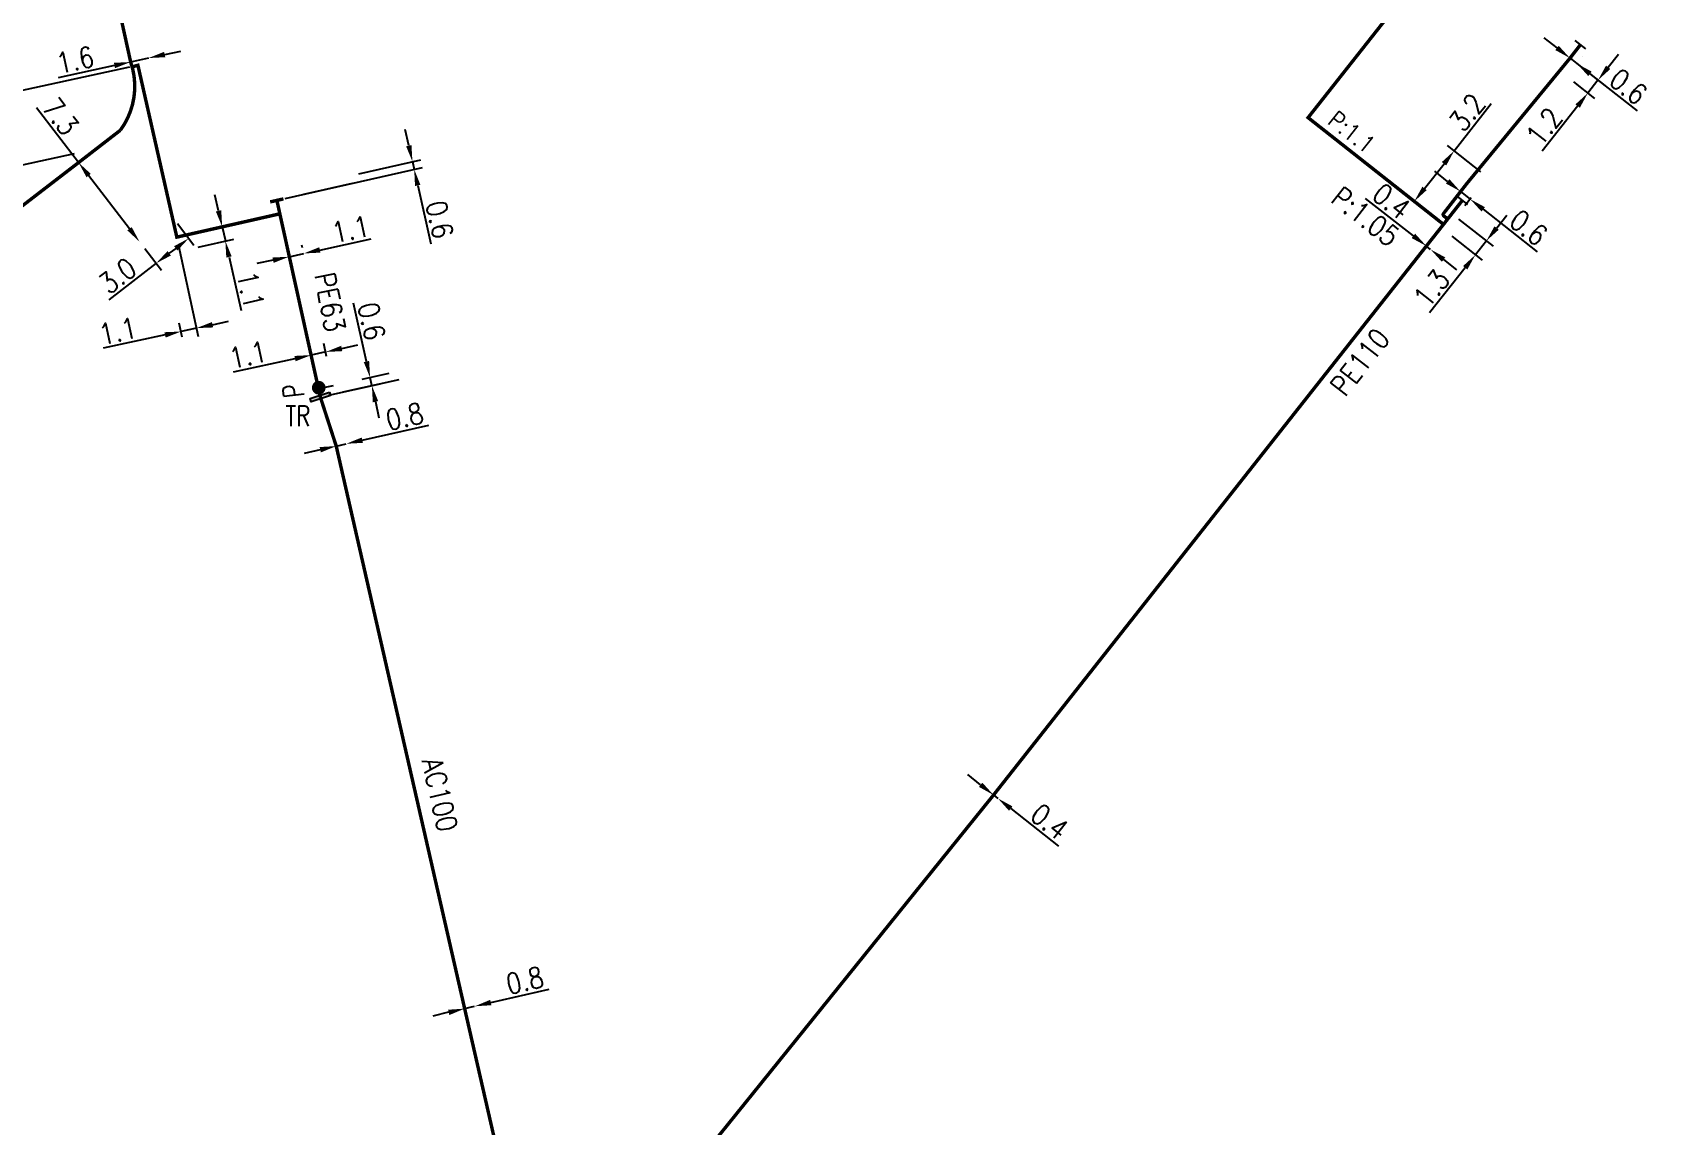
# Model space of a CAD drawing. Header units: millimetres. Extents: x 107995 to 109002, y 120994 to 122000.
# Drawn here: x 108642.6 to 108762.3, y 121524.8 to 121604.5 of the extents above; entities that cross this region are included whole.
import ezdxf
from ezdxf.enums import TextEntityAlignment as Align

# ---------------------------------------------------------------- set-up
doc = ezdxf.new("R2010")
doc.units = ezdxf.units.MM
doc.header["$PDMODE"] = 34
doc.linetypes.add('L_25_AP', pattern=[2000, 1000, 1000])
doc.linetypes.add('L_25_PE', pattern=[2000, 1000, 1000])
doc.layers.get('0').update_dxf_attribs({"linetype": 'CONTINUOUS'})
doc.layers.get('DEFPOINTS').update_dxf_attribs({"linetype": 'CONTINUOUS'})
for name, color, linetype in [('L_150', 1, 'CONTINUOUS'), ('L_300', 7, 'CONTINUOUS'), ('L_340', 7, 'CONTINUOUS')]:
    doc.layers.add(name, color=color, linetype=linetype)
doc.styles.add('G_ROMANS', font='ROMANS.SHX', dxfattribs={"width": 0.75})
doc.styles.get("Standard").update_dxf_attribs({"font": 'romans.shx', "width": 0.85})
doc.dimstyles.get("Standard").update_dxf_attribs({"dimtxt": 1.5, "dimasz": 1.2, "dimexe": 0.625, "dimexo": 0.625, "dimgap": 0.25, "dimtad": 1, "dimdec": 1, "dimzin": 0, "dimdsep": 46, "dimtxsty": 'Standard', "dimcen": -0.5, "dimadec": 0, "dimazin": 0, "dimtfac": 1, "dimtdec": 1, "dimtmove": 0, "dimatfit": 3, "dimfxl": 0, "dimtolj": 1, "dimtzin": 0, "dimarcsym": 0})

# ---------------------------------------------------------------- blocks, each defined once
blk = doc.blocks.new('*D116')
at = {"layer": 'DEFPOINTS', "color": 0, "linetype": 'Continuous', "transparency": 16777216}
for p in [(108652.77, 121591.06), (108650.39, 121589.23), (108653.98, 121589.48)]:
    blk.add_point(p, dxfattribs=at)
at = {"layer": 'L_150', "color": 0, "linetype": 'Continuous', "lineweight": -2, "transparency": 16777216}
for p, q in [((108653.15, 121590.56), (108654.36, 121588.99)), ((108650.77, 121588.73), (108651.98, 121587.16)), ((108653.03, 121588.75), (108652.55, 121588.39)), ((108651.6, 121587.66), (108648.14, 121584.99))]:
    blk.add_line(p, q, dxfattribs=at)
at = {"layer": 'L_150', "color": 0, "linetype": 'Continuous', "transparency": 16777216}
for points in [[(108652.43, 121588.55), (108652.68, 121588.23), (108651.6, 121587.66)], [(108652.91, 121588.91), (108653.15, 121588.59), (108653.98, 121589.48)]]:
    blk.add_solid(points, dxfattribs=at)
at = {"layer": 'L_150', "color": 0, "linetype": 'Continuous', "transparency": 16777216, "insert": (108648.79, 121586.75), "char_height": 1.5, "attachment_point": 5, "rotation": 37.5661}
blk.add_mtext('\\A1;3.0', dxfattribs=at)
blk = doc.blocks.new('*D117')
at = {"layer": 'DEFPOINTS', "color": 0, "linetype": 'Continuous', "transparency": 16777216}
for p in [(108655.81, 121590.18), (108654.06, 121588.71), (108656.65, 121589.29)]:
    blk.add_point(p, dxfattribs=at)
at = {"layer": 'L_150', "color": 0, "linetype": 'Continuous', "lineweight": -2, "transparency": 16777216}
for p, q in [((108656.15, 121591.49), (108655.89, 121592.66)), ((108656.42, 121590.32), (108657.03, 121590.46)), ((108656.42, 121590.32), (108656.65, 121589.29)), ((108654.67, 121588.84), (108657.26, 121589.43)), ((108656.92, 121588.12), (108657.8, 121584.22))]:
    blk.add_line(p, q, dxfattribs=at)
at = {"layer": 'L_150', "color": 0, "linetype": 'Continuous', "transparency": 16777216}
for points in [[(108656.35, 121591.53), (108655.96, 121591.44), (108656.42, 121590.32)], [(108657.11, 121588.17), (108656.72, 121588.08), (108656.65, 121589.29)]]:
    blk.add_solid(points, dxfattribs=at)
at = {"layer": 'L_150', "color": 0, "linetype": 'Continuous', "transparency": 16777216, "insert": (108658.49, 121585.72), "char_height": 1.5, "attachment_point": 5, "rotation": 282.7769}
blk.add_mtext('\\A1;1.1', dxfattribs=at)
blk = doc.blocks.new('*D118')
at = {"layer": 'DEFPOINTS', "color": 0, "linetype": 'Continuous', "transparency": 16777216}
for p in [(108653.11, 121589.57), (108653.42, 121582.68), (108653.64, 121581.65)]:
    blk.add_point(p, dxfattribs=at)
at = {"layer": 'L_150', "color": 0, "linetype": 'Continuous', "lineweight": -2, "transparency": 16777216}
for p, q in [((108653.24, 121588.96), (108654.67, 121582.31)), ((108652.25, 121582.43), (108647.74, 121581.46)), ((108653.51, 121582.26), (108653.29, 121583.3)), ((108654.54, 121582.93), (108653.42, 121582.68)), ((108655.71, 121583.18), (108656.89, 121583.43))]:
    blk.add_line(p, q, dxfattribs=at)
at = {"layer": 'L_150', "color": 0, "linetype": 'Continuous', "transparency": 16777216}
for points in [[(108652.2, 121582.63), (108652.29, 121582.24), (108653.42, 121582.68)], [(108655.67, 121583.37), (108655.76, 121582.98), (108654.54, 121582.93)]]:
    blk.add_solid(points, dxfattribs=at)
at = {"layer": 'L_150', "color": 0, "linetype": 'Continuous', "transparency": 16777216, "insert": (108648.81, 121582.71), "char_height": 1.5, "attachment_point": 5, "rotation": 12.16}
blk.add_mtext('\\A1;1.1', dxfattribs=at)
blk = doc.blocks.new('*D119')
at = {"layer": 'DEFPOINTS', "color": 0, "linetype": 'Continuous', "transparency": 16777216}
for p in [(108662.37, 121588.38), (108661.34, 121587.95), (108662.41, 121588.18)]:
    blk.add_point(p, dxfattribs=at)
at = {"layer": 'L_150', "color": 0, "linetype": 'Continuous', "lineweight": -2, "transparency": 16777216}
for p, q in [((108661.21, 121588.56), (108661.17, 121588.75)), ((108661.3, 121588.14), (108662.37, 121588.38)), ((108662.28, 121588.79), (108662.24, 121588.99)), ((108663.55, 121588.63), (108667.28, 121589.44)), ((108660.13, 121587.89), (108658.95, 121587.64))]:
    blk.add_line(p, q, dxfattribs=at)
at = {"layer": 'L_150', "color": 0, "linetype": 'Continuous', "transparency": 16777216}
for points in [[(108663.5, 121588.83), (108663.59, 121588.44), (108662.37, 121588.38)], [(108660.08, 121588.08), (108660.17, 121587.69), (108661.3, 121588.14)]]:
    blk.add_solid(points, dxfattribs=at)
at = {"layer": 'L_150', "color": 0, "linetype": 'Continuous', "transparency": 16777216, "insert": (108665.79, 121590.14), "char_height": 1.5, "attachment_point": 5, "rotation": 12.2266}
blk.add_mtext('\\A1;1.1', dxfattribs=at)
blk = doc.blocks.new('*D120')
at = {"layer": 'DEFPOINTS', "color": 0, "linetype": 'Continuous', "transparency": 16777216}
for p in [(108670.3, 121595.08), (108665.78, 121594.06), (108660.41, 121592.25)]:
    blk.add_point(p, dxfattribs=at)
at = {"layer": 'L_150', "color": 0, "linetype": 'Continuous', "lineweight": -2, "transparency": 16777216}
for p, q in [((108670.03, 121596.25), (108669.77, 121597.42)), ((108661.02, 121592.39), (108671.03, 121594.65)), ((108666.39, 121594.19), (108670.91, 121595.22)), ((108670.3, 121595.08), (108670.43, 121594.51)), ((108670.69, 121593.34), (108671.65, 121589.08))]:
    blk.add_line(p, q, dxfattribs=at)
at = {"layer": 'L_150', "color": 0, "linetype": 'Continuous', "transparency": 16777216}
for points in [[(108670.23, 121596.29), (108669.84, 121596.2), (108670.3, 121595.08)], [(108670.88, 121593.39), (108670.49, 121593.3), (108670.43, 121594.51)]]:
    blk.add_solid(points, dxfattribs=at)
at = {"layer": 'L_150', "color": 0, "linetype": 'Continuous', "transparency": 16777216, "insert": (108672.28, 121590.85), "char_height": 1.5, "attachment_point": 5, "rotation": 282.7403}
blk.add_mtext('\\A1;0.6', dxfattribs=at)
blk = doc.blocks.new('*D121')
at = {"layer": 'DEFPOINTS', "color": 0, "linetype": 'Continuous', "transparency": 16777216}
for p in [(108667.21, 121579.32), (108669.2, 121579.77), (108663.58, 121577.9)]:
    blk.add_point(p, dxfattribs=at)
at = {"layer": 'L_150', "color": 0, "linetype": 'Continuous', "lineweight": -2, "transparency": 16777216}
for p, q in [((108666.95, 121580.49), (108666, 121584.76)), ((108664.19, 121578.03), (108667.95, 121578.87)), ((108668.59, 121579.63), (108666.6, 121579.19)), ((108667.34, 121578.74), (108667.21, 121579.32)), ((108667.6, 121577.57), (108667.86, 121576.39))]:
    blk.add_line(p, q, dxfattribs=at)
at = {"layer": 'L_150', "color": 0, "linetype": 'Continuous', "transparency": 16777216}
for points in [[(108667.14, 121580.54), (108666.75, 121580.45), (108667.21, 121579.32)], [(108667.8, 121577.61), (108667.41, 121577.52), (108667.34, 121578.74)]]:
    blk.add_solid(points, dxfattribs=at)
at = {"layer": 'L_150', "color": 0, "linetype": 'Continuous', "transparency": 16777216, "insert": (108667.32, 121583.43), "char_height": 1.5, "attachment_point": 5, "rotation": 282.5661}
blk.add_mtext('\\A1;0.6', dxfattribs=at)
blk = doc.blocks.new('L_300_12')
at = {"color": 0, "linetype": 'Continuous', "const_width": 0.497, "flags": 128}
blk.add_lwpolyline([(-0.21, 0, 1), (0.29, 0, 1)], format="xyb", close=True, dxfattribs=at)
at = {"color": 0, "linetype": 'Continuous', "style": 'G_ROMANS', "width": 0.75}
blk.add_text('P', height=1.5, dxfattribs=at).set_placement((0.04, 1.85), align=Align.MIDDLE)
at = {"color": 0, "linetype": 'Continuous', "style": 'G_ROMANS', "width": 0.75, "flags": 3}
for tag, p in [('DEF_LEG', (0, -10)), ('DEF_COUP', (0, -12.5)), ('DEF_TYPE', (0, -15))]:
    blk.add_attdef(tag, text='', height=1.2, dxfattribs=at).set_placement(p, align=Align.MIDDLE)
blk = doc.blocks.new('*D122')
at = {"layer": 'DEFPOINTS', "color": 0, "linetype": 'Continuous', "transparency": 16777216}
for p in [(108663.97, 121581.19), (108663.11, 121580.02), (108664.17, 121580.26)]:
    blk.add_point(p, dxfattribs=at)
at = {"layer": 'L_150', "color": 0, "linetype": 'Continuous', "lineweight": -2, "transparency": 16777216}
for p, q in [((108662.98, 121580.63), (108662.77, 121581.57)), ((108663.97, 121581.19), (108662.91, 121580.96)), ((108664.04, 121580.87), (108663.84, 121581.8)), ((108665.14, 121581.44), (108666.31, 121581.7)), ((108661.73, 121580.7), (108657.23, 121579.72))]:
    blk.add_line(p, q, dxfattribs=at)
at = {"layer": 'L_150', "color": 0, "linetype": 'Continuous', "transparency": 16777216}
for points in [[(108665.1, 121581.64), (108665.18, 121581.25), (108663.97, 121581.19)], [(108661.69, 121580.9), (108661.78, 121580.51), (108662.91, 121580.96)]]:
    blk.add_solid(points, dxfattribs=at)
at = {"layer": 'L_150', "color": 0, "linetype": 'Continuous', "transparency": 16777216, "insert": (108658.3, 121580.98), "char_height": 1.5, "attachment_point": 5, "rotation": 12.3001}
blk.add_mtext('\\A1;1.1', dxfattribs=at)
blk = doc.blocks.new('*D219')
at = {"layer": 'DEFPOINTS', "color": 0, "linetype": 'Continuous', "transparency": 16777216}
for p in [(108649.74, 121602.35), (108651.05, 121602.64), (108651.05, 121602.64)]:
    blk.add_point(p, dxfattribs=at)
at = {"layer": 'L_150', "color": 0, "linetype": 'Continuous', "lineweight": -2, "transparency": 16777216}
for p, q in [((108652.23, 121602.89), (108653.4, 121603.15)), ((108648.56, 121602.1), (108644.44, 121601.2)), ((108651.05, 121602.64), (108649.74, 121602.35))]:
    blk.add_line(p, q, dxfattribs=at)
at = {"layer": 'L_150', "color": 0, "linetype": 'Continuous', "transparency": 16777216}
for points in [[(108652.18, 121603.09), (108652.27, 121602.7), (108651.05, 121602.64)], [(108648.52, 121602.29), (108648.6, 121601.9), (108649.74, 121602.35)]]:
    blk.add_solid(points, dxfattribs=at)
at = {"layer": 'L_150', "color": 0, "linetype": 'Continuous', "transparency": 16777216, "insert": (108645.69, 121602.5), "char_height": 1.5, "attachment_point": 5, "rotation": 12.2584}
blk.add_mtext('\\A1;1.6', dxfattribs=at)
blk = doc.blocks.new('*D220')
at = {"layer": 'DEFPOINTS', "color": 0, "linetype": 'Continuous', "transparency": 16777216}
for p in [(108645.94, 121595.01), (108650.39, 121589.23), (108650.39, 121589.23)]:
    blk.add_point(p, dxfattribs=at)
at = {"layer": 'L_150', "color": 0, "linetype": 'Continuous', "lineweight": -2, "transparency": 16777216}
for p, q in [((108645.94, 121595.01), (108642.87, 121599.01)), ((108649.66, 121590.18), (108646.67, 121594.06))]:
    blk.add_line(p, q, dxfattribs=at)
at = {"layer": 'L_150', "color": 0, "linetype": 'Continuous', "transparency": 16777216}
for points in [[(108646.83, 121594.19), (108646.52, 121593.94), (108645.94, 121595.01)], [(108649.82, 121590.3), (108649.5, 121590.06), (108650.39, 121589.23)]]:
    blk.add_solid(points, dxfattribs=at)
at = {"layer": 'L_150', "color": 0, "linetype": 'Continuous', "transparency": 16777216, "insert": (108644.63, 121598.37), "char_height": 1.5, "attachment_point": 5, "rotation": 307.566}
blk.add_mtext('\\A1;7.3', dxfattribs=at)
blk = doc.blocks.new('*D237')
at = {"layer": 'DEFPOINTS', "color": 0, "linetype": 'Continuous', "transparency": 16777216}
for p in [(108650.27, 121602.11), (108637.86, 121599.42), (108646.22, 121595.78)]:
    blk.add_point(p, dxfattribs=at)
at = {"layer": 'L_150', "color": 0, "linetype": 'Continuous', "lineweight": -2, "transparency": 16777216}
for p, q in [((108637.86, 121599.42), (108635.72, 121609.27)), ((108649.66, 121601.98), (108637.25, 121599.28)), ((108638.74, 121595.38), (108638.12, 121598.24)), ((108645.61, 121595.65), (108638.38, 121594.08))]:
    blk.add_line(p, q, dxfattribs=at)
at = {"layer": 'L_150', "color": 0, "linetype": 'Continuous', "transparency": 16777216}
for points in [[(108638.31, 121598.29), (108637.92, 121598.2), (108637.86, 121599.42)], [(108638.93, 121595.42), (108638.54, 121595.34), (108638.99, 121594.21)]]:
    blk.add_solid(points, dxfattribs=at)
at = {"layer": 'L_150', "color": 0, "linetype": 'Continuous', "transparency": 16777216, "insert": (108638.03, 121605.22), "char_height": 1.5, "attachment_point": 5, "rotation": 282.2577}
blk.add_mtext('\\A1;+/- 5.3', dxfattribs=at)
blk = doc.blocks.new('*D715')
at = {"layer": 'DEFPOINTS', "color": 0, "linetype": 'Continuous', "transparency": 16777216}
for p in [(108746.31, 121595.87), (108748.75, 121593.95), (108745.53, 121590.5)]:
    blk.add_point(p, dxfattribs=at)
at = {"layer": 'L_150', "color": 0, "linetype": 'Continuous', "lineweight": -2, "transparency": 16777216}
for p, q in [((108746.31, 121595.87), (108749.02, 121599.31)), ((108748.26, 121594.34), (108745.82, 121596.26)), ((108744.15, 121593.12), (108745.57, 121594.93)), ((108745.04, 121590.89), (108742.91, 121592.57))]:
    blk.add_line(p, q, dxfattribs=at)
at = {"layer": 'L_150', "color": 0, "linetype": 'Continuous', "transparency": 16777216}
for points in [[(108745.41, 121595.05), (108745.73, 121594.8), (108746.31, 121595.87)], [(108743.99, 121593.25), (108744.3, 121593), (108743.4, 121592.18)]]:
    blk.add_solid(points, dxfattribs=at)
at = {"layer": 'L_150', "color": 0, "linetype": 'Continuous', "transparency": 16777216, "insert": (108747.25, 121598.68), "char_height": 1.5, "attachment_point": 5, "rotation": 51.7697}
blk.add_mtext('\\A1;3.2', dxfattribs=at)
blk = doc.blocks.new('*D716')
at = {"layer": 'DEFPOINTS', "color": 0, "linetype": 'Continuous', "transparency": 16777216}
for p in [(108747.24, 121593.49), (108747.48, 121592.34), (108747.95, 121592.93)]:
    blk.add_point(p, dxfattribs=at)
at = {"layer": 'L_150', "color": 0, "linetype": 'Continuous', "lineweight": -2, "transparency": 16777216}
for p, q in [((108745.83, 121593.64), (108744.89, 121594.38)), ((108746.85, 121593), (108746.39, 121592.41)), ((108746.77, 121592.9), (108747.48, 121592.34)), ((108747.56, 121592.44), (108747.09, 121591.85)), ((108748.42, 121591.6), (108752.37, 121588.49))]:
    blk.add_line(p, q, dxfattribs=at)
at = {"layer": 'L_150', "color": 0, "linetype": 'Continuous', "transparency": 16777216}
for points in [[(108745.96, 121593.8), (108745.71, 121593.48), (108746.77, 121592.9)], [(108748.55, 121591.76), (108748.3, 121591.44), (108747.48, 121592.34)]]:
    blk.add_solid(points, dxfattribs=at)
at = {"layer": 'L_150', "color": 0, "linetype": 'Continuous', "transparency": 16777216, "insert": (108751.74, 121590.26), "char_height": 1.5, "attachment_point": 5, "rotation": 321.7684}
blk.add_mtext('\\A1;0.6', dxfattribs=at)
blk = doc.blocks.new('*D717')
at = {"layer": 'DEFPOINTS', "color": 0, "linetype": 'Continuous', "transparency": 16777216}
for p in [(108754.76, 121602.63), (108754.53, 121601.29), (108756.06, 121600.08)]:
    blk.add_point(p, dxfattribs=at)
at = {"layer": 'L_340', "color": 0, "linetype": 'Continuous', "lineweight": -2, "transparency": 16777216}
for p, q in [((108757.55, 121601.97), (108758.29, 121602.91)), ((108755.25, 121602.25), (108757.3, 121600.64)), ((108755.02, 121600.9), (108756.55, 121599.69)), ((108756.8, 121601.02), (108756.06, 121600.08)), ((108755.32, 121599.14), (108752.73, 121595.85))]:
    blk.add_line(p, q, dxfattribs=at)
at = {"layer": 'L_340', "color": 0, "linetype": 'Continuous', "transparency": 16777216}
for points in [[(108757.39, 121602.09), (108757.7, 121601.84), (108756.8, 121601.02)], [(108755.16, 121599.26), (108755.48, 121599.01), (108756.06, 121600.08)]]:
    blk.add_solid(points, dxfattribs=at)
at = {"layer": 'L_340', "color": 0, "linetype": 'Continuous', "transparency": 16777216, "insert": (108752.87, 121597.64), "char_height": 1.5, "attachment_point": 5, "rotation": 51.7697}
blk.add_mtext('\\A1;1.2', dxfattribs=at)
blk = doc.blocks.new('*D718')
at = {"layer": 'DEFPOINTS', "color": 0, "linetype": 'Continuous', "transparency": 16777216}
for p in [(108754.76, 121602.63), (108755.27, 121602.23), (108755.27, 121602.23)]:
    blk.add_point(p, dxfattribs=at)
at = {"layer": 'L_340', "color": 0, "linetype": 'Continuous', "lineweight": -2, "transparency": 16777216}
for p, q in [((108753.82, 121603.38), (108752.88, 121604.12)), ((108755.66, 121602.72), (108755.66, 121602.72)), ((108754.76, 121602.63), (108755.27, 121602.23)), ((108756.21, 121601.49), (108759.65, 121598.78))]:
    blk.add_line(p, q, dxfattribs=at)
at = {"layer": 'L_340', "color": 0, "linetype": 'Continuous', "transparency": 16777216}
for points in [[(108753.94, 121603.53), (108753.69, 121603.22), (108754.76, 121602.63)], [(108756.34, 121601.65), (108756.09, 121601.33), (108755.27, 121602.23)]]:
    blk.add_solid(points, dxfattribs=at)
at = {"layer": 'L_340', "color": 0, "linetype": 'Continuous', "transparency": 16777216, "insert": (108759.02, 121600.55), "char_height": 1.5, "attachment_point": 5, "rotation": 321.7684}
blk.add_mtext('\\A1;0.6', dxfattribs=at)
blk = doc.blocks.new('*D719')
at = {"layer": 'DEFPOINTS', "color": 0, "linetype": 'Continuous', "transparency": 16777216}
for p in [(108746.14, 121591.28), (108745.65, 121590.02), (108747.86, 121588.28)]:
    blk.add_point(p, dxfattribs=at)
at = {"layer": 'L_340', "color": 0, "linetype": 'Continuous', "lineweight": -2, "transparency": 16777216}
for p, q in [((108746.63, 121590.89), (108749.15, 121588.91)), ((108749.41, 121590.24), (108750.15, 121591.18)), ((108746.14, 121589.63), (108748.35, 121587.89)), ((108748.66, 121589.3), (108747.86, 121588.28)), ((108747.12, 121587.33), (108744.52, 121584.04))]:
    blk.add_line(p, q, dxfattribs=at)
at = {"layer": 'L_340', "color": 0, "linetype": 'Continuous', "transparency": 16777216}
for points in [[(108749.25, 121590.36), (108749.56, 121590.11), (108748.66, 121589.3)], [(108746.96, 121587.46), (108747.27, 121587.21), (108747.86, 121588.28)]]:
    blk.add_solid(points, dxfattribs=at)
at = {"layer": 'L_340', "color": 0, "linetype": 'Continuous', "transparency": 16777216, "insert": (108744.66, 121585.83), "char_height": 1.5, "attachment_point": 5, "rotation": 51.7697}
blk.add_mtext('\\A1;1.3', dxfattribs=at)
blk = doc.blocks.new('*D720')
at = {"layer": 'DEFPOINTS', "color": 0, "linetype": 'Continuous', "transparency": 16777216}
for p in [(108744.28, 121588.92), (108744.59, 121588.67), (108744.59, 121588.67)]:
    blk.add_point(p, dxfattribs=at)
at = {"layer": 'L_150', "color": 0, "linetype": 'Continuous', "lineweight": -2, "transparency": 16777216}
for p, q in [((108743.34, 121589.66), (108739.85, 121592.4)), ((108744.59, 121588.67), (108744.28, 121588.92)), ((108745.54, 121587.93), (108746.48, 121587.19))]:
    blk.add_line(p, q, dxfattribs=at)
at = {"layer": 'L_150', "color": 0, "linetype": 'Continuous', "transparency": 16777216}
for points in [[(108743.46, 121589.82), (108743.21, 121589.5), (108744.28, 121588.92)], [(108745.66, 121588.09), (108745.41, 121587.77), (108744.59, 121588.67)]]:
    blk.add_solid(points, dxfattribs=at)
at = {"layer": 'L_150', "color": 0, "linetype": 'Continuous', "transparency": 16777216, "insert": (108741.74, 121592.18), "char_height": 1.5, "attachment_point": 5, "rotation": 321.878}
blk.add_mtext('\\A1;0.4', dxfattribs=at)
blk = doc.blocks.new('*D721')
at = {"layer": 'DEFPOINTS', "color": 0, "linetype": 'Continuous', "transparency": 16777216}
for p in [(108712.7, 121548.86), (108713.02, 121548.61), (108713.02, 121548.61)]:
    blk.add_point(p, dxfattribs=at)
at = {"layer": 'L_150', "color": 0, "linetype": 'Continuous', "lineweight": -2, "transparency": 16777216}
for p, q in [((108711.76, 121549.61), (108710.82, 121550.35)), ((108712.7, 121548.86), (108713.02, 121548.61)), ((108713.96, 121547.87), (108717.44, 121545.12))]:
    blk.add_line(p, q, dxfattribs=at)
at = {"layer": 'L_150', "color": 0, "linetype": 'Continuous', "transparency": 16777216}
for points in [[(108711.88, 121549.76), (108711.64, 121549.45), (108712.7, 121548.86)], [(108714.08, 121548.03), (108713.83, 121547.71), (108713.02, 121548.61)]]:
    blk.add_solid(points, dxfattribs=at)
at = {"layer": 'L_150', "color": 0, "linetype": 'Continuous', "transparency": 16777216, "insert": (108716.79, 121546.91), "char_height": 1.5, "attachment_point": 5, "rotation": 321.7085}
blk.add_mtext('\\A1;0.4', dxfattribs=at)
blk = doc.blocks.new('L_340_07')
at = {"color": 0, "linetype": 'Continuous', "const_width": 0.25, "flags": 128}
blk.add_lwpolyline([(0, 0), (1.25, 0)], dxfattribs=at)
at = {"color": 0, "linetype": 'Continuous', "flags": 128}
blk.add_lwpolyline([(1.25, -0.5), (1.25, 0.5)], dxfattribs=at)
at = {"color": 0, "linetype": 'Continuous', "style": 'G_ROMANS', "width": 0.75, "flags": 3}
for tag, p in [('DEF_LEG', (0.72, -3.47)), ('DEF_COUP', (0.72, -5.97)), ('DEF_TYPE', (0.72, -8.47))]:
    blk.add_attdef(tag, text='', height=1.2, dxfattribs=at).set_placement(p, align=Align.MIDDLE)
blk = doc.blocks.new('L_340_19')
at = {"linetype": 'Continuous'}
blk.add_hatch(color=0, dxfattribs=at).paths.add_polyline_path([(0.125, 0.75), (-0.125, 0.75), (-0.125, -0.75), (0.125, -0.75)])
at = {"color": 0, "linetype": 'Continuous'}
blk.add_lwpolyline([(-0.125, 0.75), (0.125, 0.75), (0.125, -0.75), (-0.125, -0.75)], close=True, dxfattribs=at)
at = {"color": 0, "linetype": 'Continuous', "width": 0.75}
for tag, height, flags, p in [('TR', 1.5, 8, (0, 3)), ('DEF_LEG', 1.2, 3, (0, -5)), ('DEF_COUP', 1.2, 3, (0, -7.5)), ('DEF_TYPE', 1.2, 3, (0, -10))]:
    blk.add_attdef(tag, text='', height=height, dxfattribs=dict(at, flags=flags)).set_placement(p, align=Align.MIDDLE)
blk = doc.blocks.new('*D869')
at = {"layer": 'DEFPOINTS', "color": 0, "linetype": 'Continuous', "transparency": 16777216}
for p in [(108664.74, 121574.32), (108665.47, 121574.49), (108665.47, 121574.49)]:
    blk.add_point(p, dxfattribs=at)
at = {"layer": 'L_150', "color": 0, "linetype": 'Continuous', "lineweight": -2, "transparency": 16777216}
for p, q in [((108666.64, 121574.75), (108671.5, 121575.86)), ((108663.57, 121574.05), (108662.4, 121573.79)), ((108664.74, 121574.32), (108665.47, 121574.49))]:
    blk.add_line(p, q, dxfattribs=at)
at = {"layer": 'L_150', "color": 0, "linetype": 'Continuous', "transparency": 16777216}
for points in [[(108663.53, 121574.25), (108663.62, 121573.86), (108664.74, 121574.32)], [(108666.6, 121574.95), (108666.69, 121574.56), (108665.47, 121574.49)]]:
    blk.add_solid(points, dxfattribs=at)
at = {"layer": 'L_150', "color": 0, "linetype": 'Continuous', "transparency": 16777216, "insert": (108669.73, 121576.48), "char_height": 1.5, "attachment_point": 5, "rotation": 12.832}
blk.add_mtext('\\A1;0.8', dxfattribs=at)
blk = doc.blocks.new('*D870')
at = {"layer": 'DEFPOINTS', "color": 0, "linetype": 'Continuous', "transparency": 16777216}
for p in [(108674.11, 121533.27), (108674.84, 121533.44), (108674.84, 121533.44)]:
    blk.add_point(p, dxfattribs=at)
at = {"layer": 'L_150', "color": 0, "linetype": 'Continuous', "lineweight": -2, "transparency": 16777216}
for p, q in [((108676.01, 121533.71), (108680.27, 121534.7)), ((108674.11, 121533.27), (108674.84, 121533.44)), ((108672.94, 121533), (108671.78, 121532.72))]:
    blk.add_line(p, q, dxfattribs=at)
at = {"layer": 'L_150', "color": 0, "linetype": 'Continuous', "transparency": 16777216}
for points in [[(108672.9, 121533.19), (108672.99, 121532.8), (108674.11, 121533.27)], [(108675.97, 121533.91), (108676.06, 121533.52), (108674.84, 121533.44)]]:
    blk.add_solid(points, dxfattribs=at)
at = {"layer": 'L_150', "color": 0, "linetype": 'Continuous', "transparency": 16777216, "insert": (108678.5, 121535.32), "char_height": 1.5, "attachment_point": 5, "rotation": 13.1241}
blk.add_mtext('\\A1;0.8', dxfattribs=at)

msp = doc.modelspace()

# ---------------------------------------------------------------- linework, layer by layer
at = {"layer": 'L_150', "linetype": 'Continuous'}
for p, q in [((108665.9, 121593.49), (108662.35, 121592.69)), ((108665.24, 121578.27), (108669.33, 121579.18))]:
    msp.add_line(p, q, dxfattribs=at)
at = {"layer": 'L_150', "linetype": 'L_25_PE', "flags": 128}
for points in [[(108538.24, 121941.19, 0.25, 0.25, 0), (108538.47, 121940.36, 0.25, 0.25, 0), (108545.1, 121942.58, 0.25, 0.25, 0), (108545.74, 121942.8, 0.25, 0.25, -0.354529), (108548.52, 121941.79, 0.25, 0.25, 0), (108549.08, 121940.4, 0.25, 0.25, 0), (108551.53, 121931.88, 0.25, 0.25, 0), (108552.91, 121926.43, 0.25, 0.25, -0.0387), (108555.71, 121915.44, 0.25, 0.25, 0), (108558.4, 121899.95, 0.25, 0.25, 0), (108561.2, 121882.04, 0.25, 0.25, 0), (108561.84, 121878.03, 0.25, 0.25, 0), (108563.66, 121866.87, 0.25, 0.25, 0), (108565.75, 121852.94, 0.25, 0.25, 0), (108567.21, 121841.5, 0.25, 0.25, 0.02161), (108570.88, 121820.15, 0.25, 0.25, 0.031722), (108575.46, 121805.32, 0.25, 0.25, 0.01508), (108585.58, 121780.94, 0.25, 0.25, 0), (108590.11, 121770.6, 0.25, 0.25, 0), (108595.59, 121758.01, 0.25, 0.25, 0), (108602.94, 121740.45, 0.25, 0.25, 0), (108614.59, 121713.27, 0.25, 0.25, 0), (108631.54, 121672.61, 0.25, 0.25, -0.006939), (108632.89, 121669.17, 0.25, 0.25, -0.010234), (108634.1, 121665.74, 0.25, 0.25, -0.004592), (108635.06, 121662.75, 0.25, 0.25, -0.004474), (108635.99, 121659.66, 0.25, 0.25, -0.00083), (108637.17, 121655.57, 0.25, 0.25, -0.0019), (108637.67, 121653.79, 0.25, 0.25, -0.000975), (108638.65, 121650.25, 0.25, 0.25, -0.001383), (108639.32, 121647.76, 0.25, 0.25, -0.00128), (108640.18, 121644.55, 0.25, 0.25, -0.001711), (108640.8, 121642.15, 0.25, 0.25, -0.001153), (108641.32, 121640.08, 0.25, 0.25, -0.000803), (108642.07, 121637.09, 0.25, 0.25, -0.00027), (108642.3, 121636.16, 0.25, 0.25, 0), (108643.83, 121629.6, 0.25, 0.25, 0), (108646.33, 121619.63, 0.25, 0.25, 0), (108648.05, 121611.95, 0.25, 0.25, 0), (108647.76, 121611.37, 0.25, 0.25, 0), (108647.76, 121611.37, 0.25, 0.25, 0), (108647.76, 121611.37, 0.25, 0.25, 0), (108649.74, 121602.35, 0.25, 0.25, -0.246788), (108648.99, 121597.37, 0.25, 0.25, 0), (108645.94, 121595.01, 0.25, 0.25, 0), (108634.97, 121586.57, 0.25, 0.25, 0), (108634.32, 121584.97, 0.25, 0.25, 0), (108630.78, 121582.2, 0.25, 0.25, 0), (108622.1, 121575.42, 0.25, 0.25, 0), (108615.83, 121570.45, 0.25, 0.25, 0), (108605.01, 121562.12, 0.25, 0.25, 0), (108591.16, 121551.98, 0, 0, 0)], [(108748.17, 121643.1, 0.25, 0.25, 0), (108749.18, 121643.47, 0.25, 0.25, 0), (108750.26, 121643.87, 0.25, 0.25, -0.299019), (108754.86, 121642.93, 0.25, 0.25, 0), (108754.86, 121642.93, 0.25, 0.25, 0), (108761.45, 121635.08, 0.25, 0.25, 0), (108761.45, 121635.08, 0.25, 0.25, -0.322498), (108761.62, 121631.19, 0.25, 0.25, 0), (108759.26, 121628.2, 0.25, 0.25, 0), (108756.81, 121625.1, 0.25, 0.25, 0), (108735.65, 121598.29, 0.25, 0.25, 0), (108745.53, 121590.5, 0, 0, 0)], [(108660.62, 121591.27, 0.25, 0.25, 0), (108653.11, 121589.57, 0.25, 0.25, 0), (108650.27, 121602.11, 0.25, 0.25, 0), (108649.85, 121602, 0, 0, 0)]]:
    msp.add_lwpolyline(points, format="xyseb", dxfattribs=at)
at = {"layer": 'L_150', "linetype": 'L_25_PE', "const_width": 0.25, "flags": 128}
for points in [[(108745.84, 121590.89), (108745.56, 121591.11, -0.414214), (108745.53, 121591.29), (108747.24, 121593.49), (108754.76, 121602.63)], [(108746.14, 121591.28), (108745.53, 121590.5), (108744.28, 121588.92), (108712.7, 121548.86), (108685.29, 121514.86), (108681.43, 121509.02), (108678.59, 121505.4, -0.414214), (108678.24, 121505.36), (108677.81, 121505.7, 0.414214), (108677.46, 121505.65), (108677.26, 121505.39), (108670.05, 121496.21), (108665.23, 121490.17), (108657.57, 121480.58), (108652.1, 121473.72), (108638.82, 121457.08), (108626.67, 121441.87), (108618.71, 121431.6), (108602.71, 121410.98), (108598.09, 121405.02), (108593.42, 121408.77), (108590.17, 121411.39), (108589.64, 121410.7), (108578.06, 121395.86)]]:
    msp.add_lwpolyline(points, format="xyb", dxfattribs=at)
at = {"layer": 'L_150', "linetype": 'Continuous', "const_width": 0.25, "flags": 128}
msp.add_lwpolyline([(108659.92, 121592.14), (108660.89, 121592.36)], dxfattribs=at)
at = {"layer": 'L_150', "linetype": 'L_25_PE', "const_width": 0.25, "flags": 128}
msp.add_lwpolyline([(108663.58, 121577.9), (108660.41, 121592.25)], dxfattribs=at)
at = {"layer": 'L_150', "linetype": 'L_25_AP', "const_width": 0.25, "flags": 128}
msp.add_lwpolyline([(108685.29, 121514.86), (108681.03, 121518.18), (108680.37, 121518.86), (108676.38, 121523.34), (108674.11, 121533.27), (108664.74, 121574.32), (108663.58, 121577.9)], dxfattribs=at)
at = {"layer": 'L_300', "linetype": 'Continuous'}
msp.add_line((108664.51, 121578.72), (108663.45, 121578.49), dxfattribs=at)

# ---------------------------------------------------------------- block references
at = {"layer": 'L_300', "rotation": 96.88790782482096}
msp.add_blockref('L_300_12', (108663.47, 121578.54), dxfattribs=at)
at = {"layer": 'L_340'}
for p, rotation in [((108754.76, 121602.63), 52.25239569255303), ((108746.14, 121591.28), 51.75116309992033)]:
    msp.add_blockref('L_340_07', p, dxfattribs=dict(at, rotation=rotation))
ref = msp.add_blockref('L_340_19', (108663.58, 121577.9), dxfattribs=dict(at, rotation=287.9633481047411))
ref.add_attrib('TR', 'TR', dxfattribs={"layer": '0', "color": 0, "linetype": 'Continuous', "height": 1.5, "width": 0.75, "flags": 8}).set_placement((108661.94, 121576.52), align=Align.MIDDLE)

# ---------------------------------------------------------------- texts
at = {"layer": 'L_150', "linetype": 'Continuous', "width": 0.85}
for s, height, rotation, p in [('P:1.1', 1.25, 321.7697, (108737, 121597.89)), ('P:1.05', 1.5, 321.878, (108737.2, 121592.18)), ('PE110', 1.5, 51.7508, (108738.33, 121577.84)), ('AC100', 1.5, 282.8608, (108670.97, 121551.35))]:
    msp.add_text(s, height=height, rotation=rotation, dxfattribs=at).set_placement(p)
msp.add_text('PE63', height=1.5, rotation=280.8956, dxfattribs=at).set_placement((108664.28, 121584.82), align=Align.MIDDLE)

# ---------------------------------------------------------------- dimensions: what is measured, and where the dimension line sits
at = {"layer": 'L_150', "linetype": 'Continuous'}
for base, p1, p2, angle, text, picture, middle, dimtype in [((108637.86, 121599.42), (108646.22, 121595.78), (108650.27, 121602.11), 102.2577, '+/- 5.3', '*D237', (108636.67, 121604.93), 160), ((108651.05, 121602.64), (108649.74, 121602.35), (108651.05, 121602.64), 12.2584, '1.6', '*D219', (108645.9, 121601.52), 161), ((108746.31, 121595.87), (108745.53, 121590.5), (108748.75, 121593.95), 231.7697, '3.2', '*D715', (108748.04, 121598.06), 160), ((108670.3, 121595.08), (108660.41, 121592.25), (108665.78, 121594.06), 102.7403, '0.6', '*D120', (108671.3, 121590.63), 160), ((108747.48, 121592.34), (108747.24, 121593.49), (108747.95, 121592.93), 141.7684, '0.6', '*D716', (108751.12, 121589.47), 160), ((108653.42, 121582.68), (108653.11, 121589.57), (108653.64, 121581.65), 192.16, '1.1', '*D118', (108649.02, 121581.74), 160), ((108663.97, 121581.19), (108663.11, 121580.02), (108664.17, 121580.26), 12.3001, '1.1', '*D122', (108658.51, 121580), 161)]:
    dim = msp.add_linear_dim(base=base, p1=p1, p2=p2, angle=angle, text=text, dimstyle='Standard', dxfattribs=at)
    dim.commit()
    dim.dimension.update_dxf_attribs({"geometry": picture, "text_midpoint": middle, "dimtype": dimtype})
for base, p1, p2, angle, picture, middle, dimtype in [((108650.39, 121589.23), (108645.94, 121595.01), (108650.39, 121589.23), 307.566, '*D220', (108643.83, 121597.76), 161), ((108744.59, 121588.67), (108744.28, 121588.92), (108744.59, 121588.67), 141.878, '*D720', (108741.12, 121591.4), 160), ((108656.65, 121589.29), (108655.81, 121590.18), (108654.06, 121588.71), 282.7769, '*D117', (108657.51, 121585.5), 160), ((108653.98, 121589.48), (108650.39, 121589.23), (108652.77, 121591.06), 37.5661, '*D116', (108649.4, 121585.96), 161), ((108662.37, 121588.38), (108661.34, 121587.95), (108662.41, 121588.18), 12.2266, '*D119', (108666, 121589.16), 161), ((108667.21, 121579.32), (108663.58, 121577.9), (108669.2, 121579.77), 282.5661, '*D121', (108666.34, 121583.21), 160), ((108665.47, 121574.49), (108664.74, 121574.32), (108665.47, 121574.49), 192.832, '*D869', (108669.95, 121575.51), 160), ((108713.02, 121548.61), (108712.7, 121548.86), (108713.02, 121548.61), 141.7085, '*D721', (108716.17, 121546.13), 160), ((108674.84, 121533.44), (108674.11, 121533.27), (108674.84, 121533.44), 193.1241, '*D870', (108678.73, 121534.34), 160)]:
    dim = msp.add_linear_dim(base=base, p1=p1, p2=p2, angle=angle, dimstyle='Standard', dxfattribs=at)
    dim.commit()
    dim.dimension.update_dxf_attribs({"geometry": picture, "text_midpoint": middle, "dimtype": dimtype})
at = {"layer": 'L_340', "linetype": 'Continuous'}
for base, p1, p2, angle, picture, middle in [((108755.27, 121602.23), (108754.76, 121602.63), (108755.27, 121602.23), 141.7684, '*D718', (108758.4, 121599.76)), ((108756.06, 121600.08), (108754.76, 121602.63), (108754.53, 121601.29), 51.7697, '*D717', (108753.65, 121597.02)), ((108747.86, 121588.28), (108746.14, 121591.28), (108745.65, 121590.02), 51.7697, '*D719', (108745.45, 121585.22))]:
    dim = msp.add_linear_dim(base=base, p1=p1, p2=p2, angle=angle, dimstyle='Standard', dxfattribs=at)
    dim.commit()
    dim.dimension.update_dxf_attribs({"geometry": picture, "text_midpoint": middle, "dimtype": 160})

doc.saveas('drawing.dxf')
